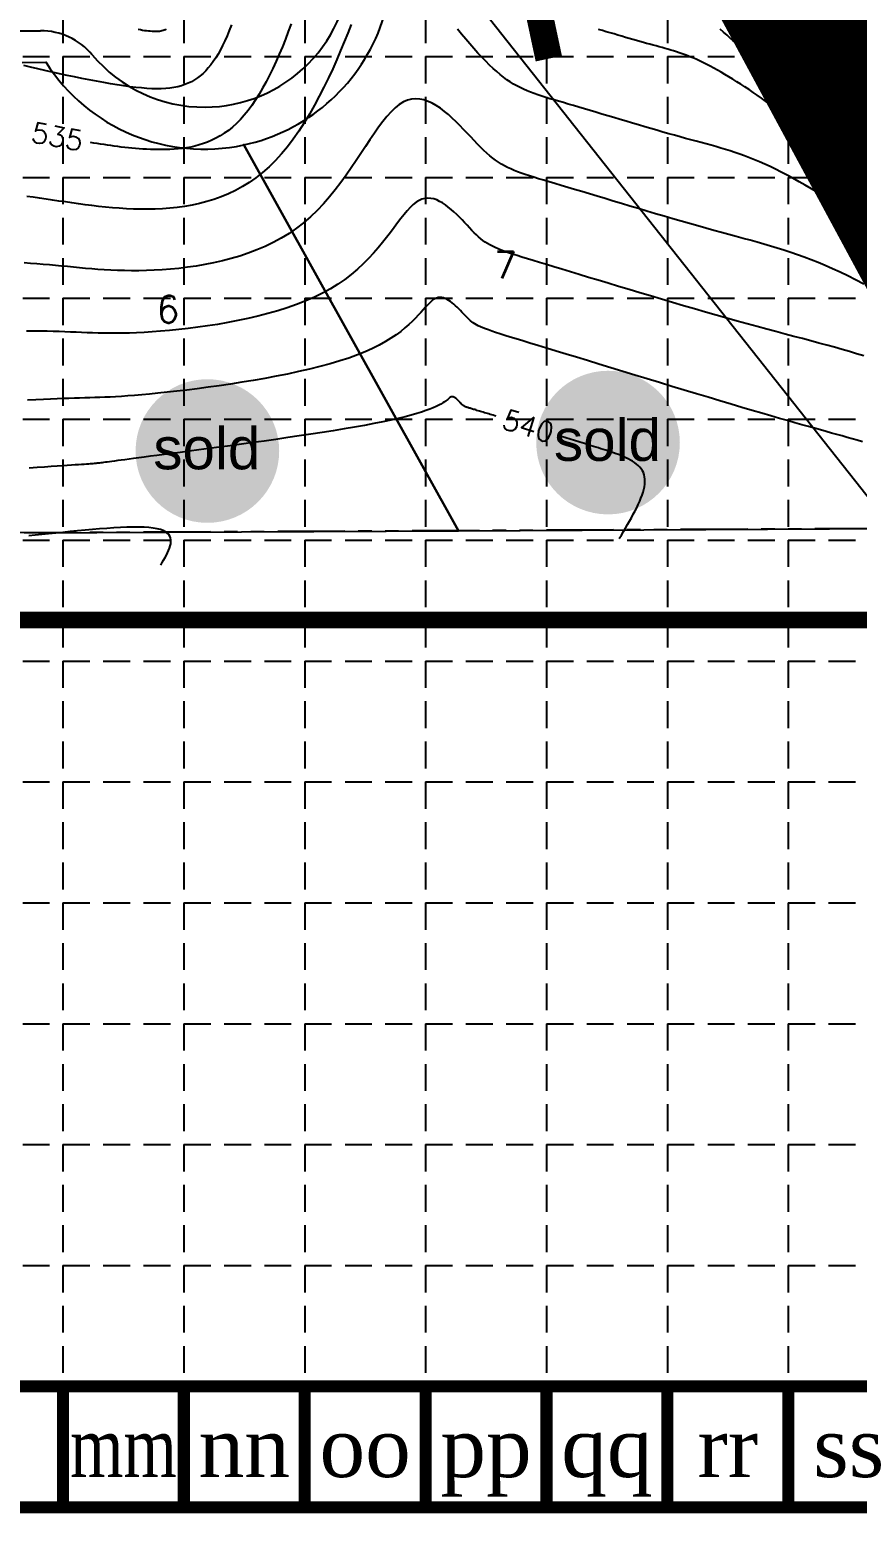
# Model space of a CAD drawing. Header units: inches. Extents: x -2116 to 192, y -2317 to -873.
# Drawn here: x -719.8 to -473.3, y -2316.6 to -1874.8 of the extents above; entities that cross this region are included whole.
import ezdxf
from ezdxf.enums import TextEntityAlignment as Align

# ---------------------------------------------------------------- set-up
doc = ezdxf.new("R2010")
doc.units = ezdxf.units.IN
doc.header["$LTSCALE"] = 40
doc.header["$MEASUREMENT"] = 0
for name, pattern in [('DAM', [0.5, 0.2, -0.1, 0.2]), ('DASHED', [0.75, 0.5, -0.25]), ('LONG_TWO_SHORT', [1, 0.5, -0.1, 0.1, -0.1, 0.1, -0.1])]:
    doc.linetypes.add(name, pattern=pattern)
for name, color, linetype in [('1-BC', 7, 'Continuous'), ('1-DAM_TEXT', 7, 'DAM'), ('1-LOTS', 7, 'Continuous'), ('BASE', 7, 'Continuous'), ('BOUNDARY', 7, 'Continuous'), ('grid', 9, 'Continuous'), ('limitsofdisturb', 1, 'DASHED'), ('SILT', 200, 'Continuous'), ('TOPO100_CON', 9, 'Continuous'), ('TOPO100_ICON', 9, 'Continuous')]:
    doc.layers.add(name, color=color, linetype=linetype)
doc.styles.add('ryland', font='ARIAL.TTF', dxfattribs={"height": 25})
doc.styles.add('SEG_LABEL08', font='simplex1')
doc.styles.get("Standard").update_dxf_attribs({"font": 'TIMES.TTF', "height": 25})

# ---------------------------------------------------------------- blocks, each defined once
blk = doc.blocks.new('Sold')
h = blk.add_hatch(color=7)
h.paths.add_polyline_path([(38.78, 18.77, 1), (0.52, 18.77, 1)])
h.paths.add_polyline_path([(2.42, 10.89), (36.59, 10.89), (36.59, 27.86), (2.42, 27.86)], flags=24)
at = {"layer": 'BASE', "color": 7, "style": 'ryland'}
blk.add_text('sold', height=11.127, dxfattribs=at).set_placement((19.5, 13.9), align=Align.CENTER)

msp = doc.modelspace()

# ---------------------------------------------------------------- linework, layer by layer
at = {"layer": '1-BC', "linetype": 'Continuous'}
msp.add_line((-971.6, -1876.38, 53877.66), (-716.59, -1875.11, 53625), dxfattribs=at)
for centre, radius, start, end in [((-667.78, -1854.36), 43.5, 315.2853, 45.2853), ((-716.49, -1895.11), 20, 39.9129, 90.2853), ((-667.78, -1854.36), 43.5, 219.9129, 270.2853), ((-667.78, -1854.36), 43.5, 270.2853, 315.2853)]:
    msp.add_arc(centre, radius, start, end, dxfattribs=at)
at = {"layer": '1-LOTS', "linetype": 'Continuous'}
for p, q in [((-462.76, -2023.34, 53922.34), (-622.81, -1820.99)), ((-656.04, -1909.12), (-592.12, -2023.99, 54037.41)), ((-592.12, -2023.99, 54037.41), (-656.04, -1909.12)), ((-592.12, -2023.99, 54037.41), (-462.76, -2023.34, 53922.34)), ((-721.36, -2024.63, 54091.84), (-592.12, -2023.99, 54037.41))]:
    msp.add_line(p, q, dxfattribs=at)
at = {"layer": '1-LOTS', "linetype": 'Continuous', "flags": 128}
msp.add_lwpolyline([(-714.92, -1884.6), (-722.06, -1884.63)], dxfattribs=at)
at = {"layer": '1-LOTS', "linetype": 'Continuous'}
for start, end in [(282.1072, 36.5744), (212.6776, 282.1072)]:
    msp.add_arc((-667.78, -1854.36), 56, start, end, dxfattribs=at)
for p in [(-714.92, -1884.6), (-656.04, -1909.12)]:
    msp.add_point(p, dxfattribs=at)
at = {"layer": 'BASE', "const_width": 3.6}
for points in [[(-2113.87, -2314.78), (190.13, -2314.78), (190.13, -874.78), (-2113.87, -874.78)], [(-2077.87, -2278.78), (154.13, -2278.78), (154.13, -910.78), (-2077.87, -910.78)]]:
    msp.add_lwpolyline(points, close=True, dxfattribs=at)
for points in [[(-709.87, -2314.78), (-709.87, -2278.78)], [(-637.87, -2278.78), (-673.87, -2278.78)], [(-673.87, -2314.78), (-673.87, -2278.78)], [(-637.87, -2314.78), (-637.87, -2278.78)], [(-601.87, -2314.78), (-601.87, -2278.78)], [(-565.87, -2314.78), (-565.87, -2278.78)], [(-529.87, -2314.78), (-529.87, -2278.78)], [(-493.87, -2314.78), (-493.87, -2278.78)]]:
    msp.add_lwpolyline(points, dxfattribs=at)
at = {"layer": 'BOUNDARY', "linetype": 'LONG_TWO_SHORT', "flags": 128}
msp.add_lwpolyline([(8, -1616.36), (-78.25, -1617.43), (-76.17, -2021.42), (-1681.87, -2029.41)], dxfattribs=at)
at = {"layer": 'grid', "color": 8, "linetype": 'DASHED', "ltscale": 0.4}
for p, q in [((-709.87, -910.78), (-709.87, -2278.78)), ((-673.87, -910.78), (-673.87, -2278.78)), ((-637.87, -910.78), (-637.87, -2278.78)), ((-601.87, -910.78), (-601.87, -2278.78)), ((-565.87, -910.78), (-565.87, -2278.78)), ((-529.87, -910.78), (-529.87, -2278.78)), ((-493.87, -910.78), (-493.87, -2278.78)), ((-2077.87, -1882.78), (154.13, -1882.78)), ((-2077.87, -1918.78), (154.13, -1918.78)), ((-2077.87, -1954.78), (154.13, -1954.78)), ((-2077.87, -1990.78), (154.13, -1990.78)), ((-1681.87, -2026.78), (154.13, -2026.78)), ((-1681.87, -2062.78), (154.13, -2062.78)), ((-1681.87, -2098.78), (154.13, -2098.78)), ((-1681.87, -2134.78), (154.13, -2134.78)), ((-1681.87, -2170.78), (154.13, -2170.78)), ((-1681.87, -2206.78), (154.13, -2206.78)), ((-1681.87, -2242.78), (154.13, -2242.78))]:
    msp.add_line(p, q, dxfattribs=at)
at = {"layer": 'limitsofdisturb', "color": 1, "const_width": 5}
msp.add_lwpolyline([(-1844.62, -1990.78), (-1844.62, -1280.09), (-1844.62, -1280.09), (-1844.26, -1173.04), (-752.01, -1172.92), (-752.01, -1001.61), (-658.88, -981.43), (-594.33, -1184.26), (-62.6, -1184.26), (-45.48, -2050.54), (-1679.47, -2050.54)], dxfattribs=at)
at = {"layer": 'SILT', "color": 170, "const_width": 40}
msp.add_lwpolyline([(-664.47, -1388.88), (-664.47, -1611.3), (-485.17, -1840.71), (-397.39, -2004.13), (-397.39, -2022.52)], dxfattribs=at)
at = {"layer": 'SILT', "color": 84, "const_width": 20}
msp.add_lwpolyline([(-427.31, -2023.08), (-427.34, -2010.82), (-511.63, -1854.7), (-694.37, -1621.82), (-693.59, -1388.32)], dxfattribs=at)
at = {"layer": 'SILT', "color": 200, "const_width": 8}
msp.add_lwpolyline([(-639.73, -1798.96), (-576.79, -1828.97), (-565.18, -1883.41)], dxfattribs=at)
at = {"layer": 'TOPO100_CON', "color": 35, "linetype": 'Continuous'}
for points in [[(-659.71, -1873.32), (-660.36, -1875), (-661.01, -1876.59), (-661.66, -1878.08), (-662.33, -1879.48), (-663, -1880.8), (-663.69, -1882.03), (-664.39, -1883.18), (-665.11, -1884.25), (-665.84, -1885.25), (-666.6, -1886.17), (-667.37, -1887.02), (-668.16, -1887.8), (-668.98, -1888.52), (-669.83, -1889.16), (-670.71, -1889.75), (-671.62, -1890.27), (-672.58, -1890.73), (-673.57, -1891.13), (-674.61, -1891.47), (-675.7, -1891.76), (-676.84, -1891.99), (-678.03, -1892.16), (-679.28, -1892.29), (-680.6, -1892.36), (-681.97, -1892.38), (-683.42, -1892.35), (-684.93, -1892.27), (-686.52, -1892.15), (-688.19, -1891.99), (-689.94, -1891.78), (-691.77, -1891.53), (-693.69, -1891.24), (-695.69, -1890.91), (-697.75, -1890.55), (-699.86, -1890.16), (-702.02, -1889.75), (-704.21, -1889.31), (-706.42, -1888.85), (-708.64, -1888.38), (-710.86, -1887.9), (-713.06, -1887.4), (-715.25, -1886.9), (-717.4, -1886.4), (-719.5, -1885.9), (-721.55, -1885.41)], [(-624.06, -1873.28), (-625.04, -1875.78), (-626.08, -1878.36), (-627.18, -1881), (-628.34, -1883.69), (-629.55, -1886.41), (-630.83, -1889.14), (-632.16, -1891.87), (-633.55, -1894.59), (-634.99, -1897.28), (-636.49, -1899.91), (-638.05, -1902.48), (-639.66, -1904.97), (-641.32, -1907.36), (-643.04, -1909.64), (-644.81, -1911.79), (-646.63, -1913.79), (-648.51, -1915.64), (-650.43, -1917.33), (-652.39, -1918.87), (-654.4, -1920.26), (-656.44, -1921.53), (-658.52, -1922.66), (-660.62, -1923.66), (-662.75, -1924.55), (-664.9, -1925.32), (-667.07, -1925.99), (-669.25, -1926.56), (-671.44, -1927.03), (-673.64, -1927.42), (-675.84, -1927.72), (-678.04, -1927.95), (-680.24, -1928.11), (-682.42, -1928.21), (-684.6, -1928.25), (-686.75, -1928.24), (-688.89, -1928.19), (-691, -1928.09), (-693.1, -1927.96), (-695.16, -1927.8), (-697.21, -1927.61), (-699.24, -1927.4), (-701.25, -1927.16), (-703.25, -1926.91), (-705.23, -1926.65), (-707.19, -1926.37), (-709.14, -1926.08), (-711.08, -1925.8), (-713, -1925.51), (-714.91, -1925.22), (-716.82, -1924.95), (-718.72, -1924.68), (-720.61, -1924.42)], [(-679.1, -1874.67), (-679.4, -1874.82), (-679.72, -1874.95), (-680.05, -1875.06), (-680.4, -1875.15), (-680.76, -1875.22), (-681.14, -1875.28), (-681.54, -1875.32), (-681.96, -1875.34), (-682.4, -1875.35), (-682.87, -1875.34), (-683.35, -1875.31), (-683.86, -1875.27), (-684.39, -1875.22), (-684.95, -1875.16), (-685.54, -1875.08), (-686.15, -1874.98), (-686.8, -1874.87), (-687.47, -1874.74)], [(-471.75, -1931.68), (-473.6, -1930.47), (-475.47, -1929.25), (-477.36, -1928.04), (-479.27, -1926.83), (-481.19, -1925.64), (-483.11, -1924.46), (-485.02, -1923.31), (-486.92, -1922.18), (-488.8, -1921.1), (-490.65, -1920.05), (-492.47, -1919.04), (-494.24, -1918.09), (-495.97, -1917.19), (-497.65, -1916.35), (-499.28, -1915.57), (-500.86, -1914.85), (-502.41, -1914.17), (-503.92, -1913.54), (-505.4, -1912.95), (-506.87, -1912.39), (-508.31, -1911.87), (-509.74, -1911.38), (-511.16, -1910.91), (-512.57, -1910.47), (-513.99, -1910.04), (-515.42, -1909.62), (-516.86, -1909.21), (-518.32, -1908.81), (-519.8, -1908.4), (-521.31, -1907.99), (-522.85, -1907.58), (-524.43, -1907.15), (-526.05, -1906.71), (-527.72, -1906.24), (-529.43, -1905.76), (-531.18, -1905.26), (-532.96, -1904.75), (-534.77, -1904.23), (-536.59, -1903.7), (-538.43, -1903.16), (-540.27, -1902.62), (-542.12, -1902.07), (-543.96, -1901.53), (-545.79, -1900.98), (-547.61, -1900.44), (-549.4, -1899.91), (-551.16, -1899.38), (-552.9, -1898.86), (-554.59, -1898.36), (-556.23, -1897.87), (-557.83, -1897.4), (-559.37, -1896.94), (-560.84, -1896.51), (-562.25, -1896.1), (-563.59, -1895.71), (-564.88, -1895.33), (-566.11, -1894.95), (-567.29, -1894.58), (-568.43, -1894.2), (-569.54, -1893.81), (-570.61, -1893.41), (-571.65, -1892.99), (-572.67, -1892.53), (-573.68, -1892.05), (-574.67, -1891.53), (-575.66, -1890.96), (-576.65, -1890.35), (-577.64, -1889.68), (-578.64, -1888.95), (-579.65, -1888.15), (-580.69, -1887.28), (-581.74, -1886.34), (-582.83, -1885.31), (-583.96, -1884.2), (-585.11, -1883.01), (-586.29, -1881.74), (-587.49, -1880.42), (-588.71, -1879.04), (-589.94, -1877.61), (-591.18, -1876.15), (-592.41, -1874.66)], [(-472.94, -1915.25), (-475.64, -1912.35), (-478.31, -1909.5), (-480.91, -1906.72), (-483.42, -1904.04), (-485.84, -1901.47), (-488.13, -1899.03), (-490.28, -1896.75), (-492.28, -1894.65), (-494.09, -1892.74), (-495.71, -1891.05), (-497.15, -1889.56), (-498.42, -1888.26), (-499.53, -1887.13), (-500.51, -1886.16), (-501.35, -1885.33), (-502.09, -1884.63), (-502.73, -1884.04), (-503.28, -1883.54), (-503.77, -1883.12), (-504.2, -1882.77), (-504.59, -1882.47), (-504.96, -1882.2), (-505.31, -1881.95), (-505.67, -1881.7), (-506.05, -1881.44), (-506.45, -1881.15), (-506.91, -1880.82), (-507.42, -1880.43), (-508, -1879.96), (-508.68, -1879.41), (-509.43, -1878.78), (-510.26, -1878.07), (-511.16, -1877.3), (-512.11, -1876.46), (-513.12, -1875.57), (-514.18, -1874.64)], [(-471.59, -1914.41), (-473.52, -1912.54), (-475.48, -1910.61), (-477.45, -1908.65), (-479.44, -1906.66), (-481.44, -1904.64), (-483.44, -1902.59), (-485.45, -1900.53), (-487.46, -1898.46), (-489.46, -1896.38), (-491.45, -1894.3), (-493.43, -1892.22), (-495.4, -1890.16), (-497.34, -1888.12), (-499.25, -1886.09), (-501.14, -1884.1), (-502.99, -1882.13), (-504.81, -1880.2), (-506.59, -1878.31), (-508.33, -1876.45), (-510.03, -1874.65)], [(-500.42, -1873.27), (-499.04, -1874.83), (-497.68, -1876.35), (-496.36, -1877.83), (-495.07, -1879.27), (-493.82, -1880.66), (-492.61, -1882.01), (-491.45, -1883.3), (-490.34, -1884.54), (-489.28, -1885.72), (-488.29, -1886.85), (-487.36, -1887.91), (-486.5, -1888.9), (-485.71, -1889.82), (-485.01, -1890.68), (-484.38, -1891.45), (-483.84, -1892.16), (-483.39, -1892.78), (-483.04, -1893.31), (-482.78, -1893.77), (-482.63, -1894.13), (-482.58, -1894.41), (-482.62, -1894.59), (-482.77, -1894.68), (-483.01, -1894.68), (-483.36, -1894.58), (-483.8, -1894.38), (-484.34, -1894.08), (-484.99, -1893.68), (-485.73, -1893.18), (-486.57, -1892.57), (-487.52, -1891.85), (-488.56, -1891.02), (-489.7, -1890.09), (-490.94, -1889.04), (-492.28, -1887.87), (-493.72, -1886.59), (-495.26, -1885.19), (-496.89, -1883.68), (-498.63, -1882.04), (-500.45, -1880.29), (-502.36, -1878.44), (-504.34, -1876.5), (-506.37, -1874.47)], [(-495.77, -1873.78), (-493.41, -1876.62), (-491.03, -1879.48), (-488.63, -1882.34), (-486.22, -1885.19), (-483.8, -1888.03), (-481.4, -1890.83), (-479, -1893.61), (-476.63, -1896.33), (-474.28, -1899), (-471.97, -1901.61)], [(-489.3, -1873.74), (-487.97, -1875.83), (-486.47, -1878.06), (-484.81, -1880.43), (-483.01, -1882.93), (-481.09, -1885.53), (-479.06, -1888.22), (-476.92, -1890.98), (-474.71, -1893.81), (-472.42, -1896.69)], [(-471.38, -1950.54), (-473.81, -1949.28), (-476.16, -1948.1), (-478.45, -1947.01), (-480.68, -1945.99), (-482.85, -1945.03), (-484.97, -1944.15), (-487.06, -1943.32), (-489.11, -1942.54), (-491.14, -1941.81), (-493.14, -1941.11), (-495.14, -1940.46), (-497.13, -1939.83), (-499.13, -1939.23), (-501.13, -1938.64), (-503.15, -1938.07), (-505.2, -1937.5), (-507.28, -1936.93), (-509.4, -1936.36), (-511.57, -1935.77), (-513.79, -1935.17), (-516.07, -1934.55), (-518.41, -1933.9), (-520.82, -1933.22), (-523.27, -1932.52), (-525.76, -1931.81), (-528.28, -1931.08), (-530.83, -1930.34), (-533.38, -1929.59), (-535.94, -1928.83), (-538.49, -1928.08), (-541.03, -1927.32), (-543.53, -1926.57), (-546.01, -1925.83), (-548.43, -1925.1), (-550.8, -1924.39), (-553.11, -1923.7), (-555.35, -1923.02), (-557.5, -1922.37), (-559.56, -1921.76), (-561.52, -1921.17), (-563.37, -1920.62), (-565.1, -1920.1), (-566.71, -1919.62), (-568.23, -1919.17), (-569.64, -1918.73), (-570.97, -1918.31), (-572.21, -1917.9), (-573.38, -1917.5), (-574.49, -1917.09), (-575.54, -1916.67), (-576.53, -1916.24), (-577.49, -1915.79), (-578.41, -1915.31), (-579.3, -1914.8), (-580.17, -1914.25), (-581.04, -1913.65), (-581.9, -1913.01), (-582.76, -1912.31), (-583.64, -1911.55), (-584.53, -1910.72), (-585.46, -1909.82), (-586.42, -1908.84), (-587.41, -1907.8), (-588.43, -1906.72), (-589.48, -1905.6), (-590.56, -1904.46), (-591.67, -1903.32), (-592.79, -1902.2), (-593.94, -1901.11), (-595.1, -1900.07), (-596.29, -1899.1), (-597.48, -1898.2), (-598.69, -1897.4), (-599.9, -1896.7), (-601.13, -1896.14), (-602.36, -1895.72), (-603.59, -1895.46), (-604.82, -1895.37), (-606.05, -1895.47), (-607.28, -1895.78), (-608.5, -1896.31), (-609.72, -1897.08), (-610.93, -1898.06), (-612.15, -1899.25), (-613.37, -1900.62), (-614.61, -1902.15), (-615.86, -1903.83), (-617.14, -1905.63), (-618.44, -1907.55), (-619.78, -1909.55), (-621.16, -1911.63), (-622.58, -1913.76), (-624.05, -1915.92), (-625.57, -1918.1), (-627.16, -1920.28), (-628.8, -1922.44), (-630.52, -1924.56), (-632.31, -1926.62), (-634.18, -1928.61), (-636.14, -1930.5), (-638.19, -1932.28), (-640.33, -1933.93), (-642.55, -1935.45), (-644.85, -1936.85), (-647.23, -1938.13), (-649.66, -1939.31), (-652.14, -1940.37), (-654.67, -1941.33), (-657.22, -1942.19), (-659.81, -1942.96), (-662.4, -1943.63), (-665.01, -1944.23), (-667.61, -1944.74), (-670.2, -1945.18), (-672.77, -1945.55), (-675.32, -1945.85), (-677.82, -1946.1), (-680.28, -1946.28), (-682.69, -1946.42), (-685.02, -1946.51), (-687.29, -1946.55), (-689.48, -1946.56), (-691.59, -1946.54), (-693.64, -1946.48), (-695.62, -1946.4), (-697.56, -1946.3), (-699.45, -1946.17), (-701.31, -1946.03), (-703.13, -1945.87), (-704.94, -1945.7), (-706.73, -1945.53), (-708.51, -1945.35), (-710.3, -1945.17), (-712.1, -1944.99), (-713.91, -1944.82), (-715.74, -1944.66), (-717.61, -1944.51), (-719.52, -1944.38), (-721.47, -1944.26)], [(-471.39, -1971.92), (-473.5, -1971.27), (-475.65, -1970.63), (-477.85, -1969.99), (-480.1, -1969.36), (-482.4, -1968.72), (-484.76, -1968.09), (-487.18, -1967.44), (-489.66, -1966.78), (-492.21, -1966.11), (-494.83, -1965.42), (-497.52, -1964.7), (-500.29, -1963.96), (-503.14, -1963.19), (-506.08, -1962.39), (-509.1, -1961.55), (-512.2, -1960.68), (-515.35, -1959.78), (-518.56, -1958.86), (-521.8, -1957.92), (-525.07, -1956.97), (-528.34, -1956.01), (-531.61, -1955.04), (-534.87, -1954.08), (-538.09, -1953.12), (-541.28, -1952.16), (-544.41, -1951.22), (-547.47, -1950.3), (-550.45, -1949.4), (-553.33, -1948.53), (-556.11, -1947.69), (-558.77, -1946.88), (-561.29, -1946.11), (-563.67, -1945.39), (-565.89, -1944.72), (-567.94, -1944.11), (-569.83, -1943.54), (-571.57, -1943.01), (-573.17, -1942.52), (-574.63, -1942.06), (-575.97, -1941.63), (-577.2, -1941.22), (-578.32, -1940.82), (-579.35, -1940.44), (-580.3, -1940.06), (-581.18, -1939.68), (-581.99, -1939.29), (-582.75, -1938.88), (-583.46, -1938.46), (-584.14, -1938.02), (-584.8, -1937.55), (-585.44, -1937.04), (-586.08, -1936.5), (-586.73, -1935.9), (-587.39, -1935.26), (-588.07, -1934.56), (-588.78, -1933.82), (-589.51, -1933.04), (-590.26, -1932.24), (-591.03, -1931.43), (-591.82, -1930.62), (-592.62, -1929.82), (-593.44, -1929.05), (-594.27, -1928.3), (-595.11, -1927.61), (-595.97, -1926.97), (-596.83, -1926.39), (-597.69, -1925.9), (-598.57, -1925.5), (-599.44, -1925.2), (-600.32, -1925.01), (-601.2, -1924.95), (-602.08, -1925.02), (-602.96, -1925.24), (-603.83, -1925.62), (-604.7, -1926.17), (-605.57, -1926.87), (-606.45, -1927.72), (-607.34, -1928.7), (-608.27, -1929.8), (-609.22, -1931), (-610.21, -1932.3), (-611.25, -1933.68), (-612.35, -1935.13), (-613.51, -1936.63), (-614.74, -1938.18), (-616.04, -1939.76), (-617.43, -1941.36), (-618.92, -1942.96), (-620.5, -1944.55), (-622.19, -1946.12), (-624, -1947.66), (-625.93, -1949.16), (-627.99, -1950.59), (-630.19, -1951.96), (-632.53, -1953.24), (-635, -1954.45), (-637.59, -1955.57), (-640.28, -1956.62), (-643.06, -1957.59), (-645.92, -1958.49), (-648.83, -1959.32), (-651.79, -1960.09), (-654.79, -1960.79), (-657.8, -1961.43), (-660.81, -1962), (-663.81, -1962.53), (-666.78, -1962.99), (-669.72, -1963.41), (-672.6, -1963.77), (-675.41, -1964.09), (-678.14, -1964.36), (-680.78, -1964.58), (-683.3, -1964.77), (-685.69, -1964.92), (-687.95, -1965.03), (-690.09, -1965.11), (-692.11, -1965.16), (-694.04, -1965.19), (-695.88, -1965.19), (-697.65, -1965.17), (-699.36, -1965.14), (-701.04, -1965.09), (-702.69, -1965.03), (-704.32, -1964.97), (-705.95, -1964.9), (-707.6, -1964.83), (-709.28, -1964.76), (-711, -1964.69), (-712.77, -1964.64), (-714.62, -1964.6), (-716.55, -1964.57), (-718.58, -1964.56), (-720.72, -1964.57)], [(-471.8, -1997.5), (-473.33, -1997.05), (-474.84, -1996.62), (-476.35, -1996.19), (-477.86, -1995.76), (-479.39, -1995.34), (-480.96, -1994.9), (-482.58, -1994.45), (-484.26, -1993.98), (-486.02, -1993.49), (-487.87, -1992.98), (-489.83, -1992.43), (-491.91, -1991.84), (-494.13, -1991.21), (-496.5, -1990.53), (-499.02, -1989.79), (-501.73, -1989), (-504.62, -1988.15), (-507.69, -1987.25), (-510.9, -1986.29), (-514.24, -1985.29), (-517.7, -1984.25), (-521.24, -1983.19), (-524.85, -1982.1), (-528.5, -1980.99), (-532.18, -1979.88), (-535.86, -1978.76), (-539.53, -1977.64), (-543.17, -1976.53), (-546.74, -1975.44), (-550.24, -1974.38), (-553.64, -1973.34), (-556.92, -1972.34), (-560.05, -1971.38), (-563.03, -1970.47), (-565.83, -1969.62), (-568.42, -1968.83), (-570.79, -1968.11), (-572.96, -1967.45), (-574.92, -1966.85), (-576.69, -1966.31), (-578.29, -1965.81), (-579.73, -1965.36), (-581.01, -1964.94), (-582.16, -1964.56), (-583.17, -1964.21), (-584.07, -1963.88), (-584.87, -1963.56), (-585.57, -1963.26), (-586.2, -1962.97), (-586.75, -1962.68), (-587.25, -1962.39), (-587.71, -1962.09), (-588.13, -1961.77), (-588.53, -1961.44), (-588.92, -1961.08), (-589.32, -1960.7), (-589.73, -1960.28), (-590.15, -1959.84), (-590.59, -1959.37), (-591.04, -1958.89), (-591.5, -1958.41), (-591.97, -1957.92), (-592.45, -1957.44), (-592.94, -1956.98), (-593.44, -1956.54), (-593.94, -1956.12), (-594.45, -1955.74), (-594.97, -1955.39), (-595.49, -1955.1), (-596.01, -1954.86), (-596.53, -1954.68), (-597.06, -1954.56), (-597.59, -1954.53), (-598.11, -1954.57), (-598.64, -1954.7), (-599.16, -1954.93), (-599.68, -1955.26), (-600.2, -1955.68), (-600.75, -1956.19), (-601.32, -1956.78), (-601.93, -1957.44), (-602.58, -1958.17), (-603.29, -1958.97), (-604.06, -1959.81), (-604.92, -1960.71), (-605.86, -1961.64), (-606.89, -1962.6), (-608.03, -1963.6), (-609.29, -1964.61), (-610.68, -1965.63), (-612.2, -1966.66), (-613.86, -1967.68), (-615.69, -1968.7), (-617.67, -1969.71), (-619.84, -1970.69), (-622.19, -1971.64), (-624.73, -1972.56), (-627.45, -1973.44), (-630.33, -1974.29), (-633.34, -1975.1), (-636.47, -1975.87), (-639.7, -1976.61), (-643, -1977.32), (-646.37, -1977.99), (-649.77, -1978.62), (-653.19, -1979.22), (-656.61, -1979.78), (-660.01, -1980.31), (-663.37, -1980.8), (-666.66, -1981.26), (-669.88, -1981.69), (-673, -1982.08), (-676, -1982.43), (-678.87, -1982.75), (-681.57, -1983.04), (-684.09, -1983.29), (-686.43, -1983.5), (-688.58, -1983.69), (-690.58, -1983.85), (-692.45, -1983.98), (-694.19, -1984.09), (-695.85, -1984.18), (-697.42, -1984.25), (-698.94, -1984.31), (-700.43, -1984.36), (-701.91, -1984.41), (-703.39, -1984.45), (-704.9, -1984.48), (-706.46, -1984.52), (-708.08, -1984.57), (-709.8, -1984.62), (-711.63, -1984.68), (-713.58, -1984.76), (-715.69, -1984.86), (-717.96, -1984.97), (-720.43, -1985.11)], [(-680.77, -2034.2), (-680.32, -2033.46), (-679.89, -2032.72), (-679.47, -2031.99), (-679.08, -2031.27), (-678.72, -2030.56), (-678.41, -2029.86), (-678.14, -2029.18), (-677.93, -2028.52), (-677.79, -2027.88), (-677.72, -2027.27), (-677.73, -2026.69), (-677.84, -2026.14), (-678.04, -2025.62), (-678.36, -2025.14), (-678.79, -2024.7), (-679.34, -2024.3), (-680.03, -2023.94), (-680.86, -2023.64), (-681.84, -2023.38), (-682.97, -2023.18), (-684.27, -2023.04), (-685.72, -2022.95), (-687.31, -2022.91), (-689.02, -2022.91), (-690.84, -2022.95), (-692.76, -2023.03), (-694.76, -2023.14), (-696.83, -2023.28), (-698.95, -2023.44), (-701.12, -2023.62), (-703.3, -2023.82), (-705.5, -2024.03), (-707.7, -2024.24), (-709.88, -2024.47), (-712.03, -2024.68), (-714.14, -2024.9), (-716.19, -2025.11), (-718.17, -2025.3), (-720.05, -2025.47)]]:
    msp.add_lwpolyline(points, dxfattribs=at)
at = {"layer": 'TOPO100_ICON', "color": 35, "linetype": 'Continuous', "flags": 128}
for points in [[(-641.91, -1873.02), (-642.76, -1875.33), (-643.63, -1877.6), (-644.53, -1879.85), (-645.45, -1882.05), (-646.4, -1884.21), (-647.36, -1886.3), (-648.35, -1888.34), (-649.37, -1890.3), (-650.4, -1892.19), (-651.46, -1894), (-652.53, -1895.72), (-653.63, -1897.34), (-654.75, -1898.85), (-655.89, -1900.26), (-657.04, -1901.55), (-658.22, -1902.73), (-659.41, -1903.8), (-660.62, -1904.77), (-661.84, -1905.64), (-663.07, -1906.42), (-664.31, -1907.11), (-665.55, -1907.72), (-666.8, -1908.26), (-668.06, -1908.72), (-669.32, -1909.11), (-670.57, -1909.45), (-671.83, -1909.72), (-673.07, -1909.95), (-674.32, -1910.12), (-675.55, -1910.26), (-676.78, -1910.36), (-678, -1910.42), (-679.2, -1910.46), (-680.38, -1910.48), (-681.55, -1910.48), (-682.71, -1910.46), (-683.85, -1910.43), (-684.97, -1910.38), (-686.08, -1910.32), (-687.18, -1910.25), (-688.26, -1910.17), (-689.34, -1910.07), (-690.4, -1909.97), (-691.46, -1909.85), (-692.5, -1909.73), (-693.54, -1909.6), (-694.58, -1909.46), (-695.6, -1909.32), (-696.62, -1909.17), (-697.64, -1909.02), (-698.65, -1908.86), (-699.66, -1908.7), (-700.67, -1908.54), (-701.68, -1908.38)], [(-472.52, -1916.81), (-473.32, -1916.04), (-474, -1915.42), (-474.57, -1914.93), (-475.04, -1914.55), (-475.42, -1914.27), (-475.72, -1914.08), (-475.96, -1913.98), (-476.13, -1913.94), (-476.26, -1913.95), (-476.36, -1914.01), (-476.43, -1914.1), (-476.49, -1914.2), (-476.54, -1914.31), (-476.61, -1914.41), (-476.69, -1914.49), (-476.81, -1914.54), (-476.96, -1914.54), (-477.17, -1914.49), (-477.44, -1914.36), (-477.79, -1914.16), (-478.21, -1913.89), (-478.69, -1913.54), (-479.24, -1913.12), (-479.86, -1912.64), (-480.53, -1912.09), (-481.26, -1911.5), (-482.04, -1910.85), (-482.87, -1910.15), (-483.75, -1909.41), (-484.68, -1908.63), (-485.64, -1907.82), (-486.65, -1906.98), (-487.69, -1906.11), (-488.76, -1905.23), (-489.86, -1904.32), (-490.99, -1903.4), (-492.14, -1902.48), (-493.31, -1901.55), (-494.5, -1900.62), (-495.7, -1899.69), (-496.91, -1898.77), (-498.14, -1897.86), (-499.37, -1896.96), (-500.6, -1896.07), (-501.84, -1895.19), (-503.08, -1894.32), (-504.31, -1893.48), (-505.54, -1892.64), (-506.77, -1891.83), (-507.99, -1891.04), (-509.19, -1890.27), (-510.38, -1889.52), (-511.56, -1888.8), (-512.71, -1888.11), (-513.85, -1887.45), (-514.96, -1886.81), (-516.05, -1886.21), (-517.11, -1885.64), (-518.14, -1885.11), (-519.14, -1884.61), (-520.1, -1884.14), (-521.05, -1883.71), (-521.97, -1883.31), (-522.87, -1882.93), (-523.75, -1882.58), (-524.62, -1882.25), (-525.48, -1881.94), (-526.33, -1881.65), (-527.17, -1881.37), (-528.02, -1881.1), (-528.86, -1880.85), (-529.71, -1880.6), (-530.57, -1880.36), (-531.44, -1880.11), (-532.32, -1879.87), (-533.22, -1879.63), (-534.13, -1879.38), (-535.07, -1879.13), (-536.04, -1878.86), (-537.03, -1878.59), (-538.05, -1878.3), (-539.1, -1878.01), (-540.16, -1877.7), (-541.25, -1877.39), (-542.35, -1877.07), (-543.47, -1876.74), (-544.6, -1876.41), (-545.74, -1876.07), (-546.89, -1875.73), (-548.05, -1875.39), (-549.21, -1875.05), (-550.36, -1874.71)], [(-580.85, -1989.89), (-581.29, -1989.75), (-581.73, -1989.62), (-582.17, -1989.48), (-582.6, -1989.35), (-583.04, -1989.22), (-583.46, -1989.09), (-583.88, -1988.96), (-584.3, -1988.83), (-584.7, -1988.71), (-585.1, -1988.59), (-585.49, -1988.47), (-585.87, -1988.36), (-586.23, -1988.24), (-586.59, -1988.14), (-586.93, -1988.03), (-587.26, -1987.93), (-587.57, -1987.84), (-587.87, -1987.75), (-588.14, -1987.67), (-588.41, -1987.59), (-588.65, -1987.52), (-588.87, -1987.45), (-589.08, -1987.39), (-589.27, -1987.33), (-589.45, -1987.27), (-589.62, -1987.21), (-589.77, -1987.16), (-589.92, -1987.1), (-590.05, -1987.05), (-590.18, -1986.99), (-590.3, -1986.93), (-590.42, -1986.87), (-590.53, -1986.8), (-590.64, -1986.72), (-590.75, -1986.64), (-590.86, -1986.56), (-590.97, -1986.46), (-591.08, -1986.36), (-591.19, -1986.24), (-591.31, -1986.12), (-591.44, -1985.98), (-591.57, -1985.84), (-591.71, -1985.69), (-591.85, -1985.53), (-591.99, -1985.38), (-592.14, -1985.22), (-592.3, -1985.06), (-592.45, -1984.91), (-592.61, -1984.76), (-592.78, -1984.63), (-592.94, -1984.5), (-593.11, -1984.39), (-593.28, -1984.29), (-593.45, -1984.21), (-593.62, -1984.16), (-593.8, -1984.12), (-593.97, -1984.11), (-594.14, -1984.12), (-594.31, -1984.16), (-594.48, -1984.24), (-594.66, -1984.35), (-594.84, -1984.49), (-595.04, -1984.66), (-595.28, -1984.86), (-595.55, -1985.09), (-595.88, -1985.34), (-596.28, -1985.62), (-596.75, -1985.93), (-597.3, -1986.26), (-597.96, -1986.61), (-598.72, -1986.98), (-599.6, -1987.38), (-600.61, -1987.79), (-601.76, -1988.21), (-603.06, -1988.66), (-604.52, -1989.11), (-606.16, -1989.59), (-607.98, -1990.07), (-610, -1990.56), (-612.22, -1991.07), (-614.65, -1991.58), (-617.29, -1992.09), (-620.09, -1992.62), (-623.05, -1993.14), (-626.15, -1993.67), (-629.36, -1994.2), (-632.67, -1994.72), (-636.05, -1995.24), (-639.49, -1995.76), (-642.95, -1996.27), (-646.43, -1996.77), (-649.91, -1997.27), (-653.35, -1997.75), (-656.75, -1998.21), (-660.08, -1998.67), (-663.31, -1999.1), (-666.44, -1999.52), (-669.44, -1999.92), (-672.29, -2000.29), (-674.96, -2000.65), (-677.45, -2000.97), (-679.76, -2001.28), (-681.89, -2001.56), (-683.85, -2001.82), (-685.66, -2002.06), (-687.31, -2002.28), (-688.82, -2002.48), (-690.19, -2002.66), (-691.44, -2002.83), (-692.56, -2002.98), (-693.58, -2003.11), (-694.49, -2003.23), (-695.3, -2003.34), (-696.03, -2003.44), (-696.68, -2003.52), (-697.25, -2003.6), (-697.77, -2003.66), (-698.22, -2003.72), (-698.63, -2003.77), (-699, -2003.82), (-699.34, -2003.86), (-699.66, -2003.89), (-699.97, -2003.93), (-700.28, -2003.96), (-700.61, -2003.99), (-700.96, -2004.02), (-701.36, -2004.06), (-701.8, -2004.09), (-702.31, -2004.13), (-702.89, -2004.17), (-703.56, -2004.22), (-704.33, -2004.27), (-705.2, -2004.33), (-706.2, -2004.4), (-707.33, -2004.48), (-708.6, -2004.57), (-710.04, -2004.67), (-711.64, -2004.78), (-713.42, -2004.9), (-715.39, -2005.04), (-717.57, -2005.2), (-719.92, -2005.37)], [(-544.19, -2026.31), (-543.56, -2025.27), (-542.94, -2024.22), (-542.32, -2023.18), (-541.72, -2022.15), (-541.13, -2021.12), (-540.56, -2020.11), (-540.02, -2019.1), (-539.49, -2018.11), (-539, -2017.13), (-538.54, -2016.17), (-538.12, -2015.23), (-537.74, -2014.31), (-537.41, -2013.42), (-537.12, -2012.55), (-536.89, -2011.7), (-536.71, -2010.88), (-536.59, -2010.1), (-536.54, -2009.35), (-536.55, -2008.63), (-536.64, -2007.94), (-536.79, -2007.3), (-537.02, -2006.69), (-537.31, -2006.12), (-537.67, -2005.58), (-538.08, -2005.07), (-538.55, -2004.59), (-539.06, -2004.14), (-539.62, -2003.71), (-540.22, -2003.31), (-540.85, -2002.93), (-541.52, -2002.57), (-542.21, -2002.24), (-542.93, -2001.92), (-543.66, -2001.61), (-544.41, -2001.33), (-545.17, -2001.05), (-545.94, -2000.78), (-546.71, -2000.53), (-547.47, -2000.28), (-548.22, -2000.04), (-548.97, -1999.8), (-549.7, -1999.57), (-550.43, -1999.33), (-551.14, -1999.11), (-551.85, -1998.88), (-552.54, -1998.66), (-553.23, -1998.45), (-553.91, -1998.23), (-554.59, -1998.02), (-555.25, -1997.81), (-555.92, -1997.6), (-556.57, -1997.4), (-557.22, -1997.19), (-557.87, -1996.99), (-558.52, -1996.79), (-559.16, -1996.59), (-559.8, -1996.39), (-560.43, -1996.19), (-561.07, -1995.99), (-561.71, -1995.8)]]:
    msp.add_lwpolyline(points, dxfattribs=at)

# ---------------------------------------------------------------- block references
at = {"color": 200, "xscale": 1.117884993374901, "yscale": 1.117884993374901, "zscale": 1.117884993374901}
for p in [(-688.83, -2021.23), (-569.51, -2018.72)]:
    msp.add_blockref('Sold', p, dxfattribs=at)

# ---------------------------------------------------------------- texts
at = {"layer": '1-DAM_TEXT', "linetype": 'Continuous', "style": 'SEG_LABEL08'}
for s, p in [('7', (-578.11, -1944.87)), ('6', (-678.59, -1958.08))]:
    msp.add_text(s, height=8, dxfattribs=at).set_placement(p, align=Align.MIDDLE_CENTER)
at = {"layer": 'BASE', "width": 0.75}
msp.add_text('mm', height=18, dxfattribs=at).set_placement((-691.87, -2296.78), align=Align.MIDDLE_CENTER)
at = {"layer": 'BASE'}
for s, p in [('nn', (-655.87, -2296.78)), ('oo', (-619.87, -2296.78)), ('pp', (-583.87, -2296.78)), ('qq', (-547.87, -2296.78)), ('rr', (-511.87, -2296.78)), ('ss', (-475.87, -2296.78))]:
    msp.add_text(s, height=18, dxfattribs=at).set_placement(p, align=Align.MIDDLE_CENTER)
at = {"layer": 'TOPO100_ICON', "color": 35, "linetype": 'Continuous', "style": 'SEG_LABEL08'}
for s, rotation, p in [('535', 349.3176, (-711.55, -1906.64, 53500)), ('540', 342.8519, (-571.27, -1992.83, 54000))]:
    msp.add_text(s, height=6, rotation=rotation, dxfattribs=at).set_placement(p, align=Align.MIDDLE_CENTER)

doc.saveas('drawing.dxf')
